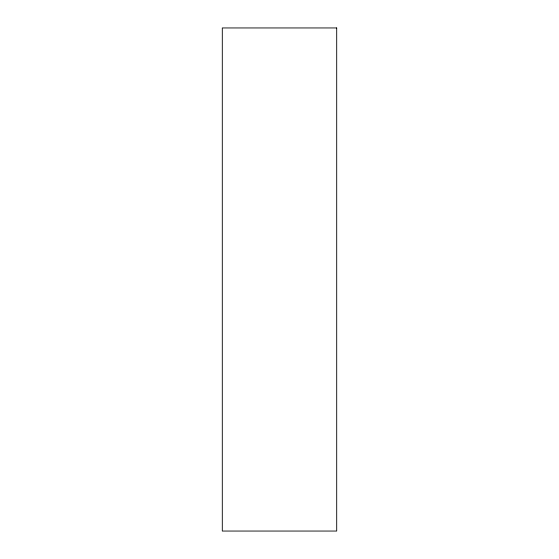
<?xml version="1.0" encoding="UTF-8"?>
<svg xmlns="http://www.w3.org/2000/svg" width="559" height="559" viewBox="0 0 559 559"><rect width="100%" height="100%" fill="white"/><g stroke="black" fill="none" stroke-linecap="round" stroke-linejoin="round"><path stroke-width="0.84" d="M336.7 27.95L222.3 27.95L222.3 531.05L336.7 531.05L336.7 27.95"/></g></svg>
